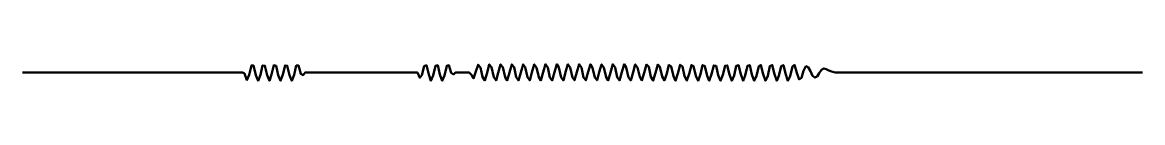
# Model space of a CAD drawing. Extents: x -47 to 452, y 172 to 669.
# Drawn here: x -47.1 to 451.9, y 312.3 to 319.7 of the extents above; entities that cross this region are included whole.
import ezdxf

# ---------------------------------------------------------------- set-up
doc = ezdxf.new("R2010")
doc.units = 0
doc.header["$MEASUREMENT"] = 0
doc.layers.add('Capa 1', color=7, linetype='Continuous', lineweight=0)

# ---------------------------------------------------------------- blocks, each defined once
blk = doc.blocks.new('Block_0')
at = {"layer": 'Capa 1', "color": 18, "lineweight": 50, "true_color": 0x000000}
blk.add_open_spline([(-47.14, 316.06), (-47.14, 316.06), (-46.14, 316.06), (-46.14, 316.06), (-46.14, 316.06), (-45.14, 316.06), (-45.14, 316.06), (-45.14, 316.06), (-44.14, 316.06), (-44.14, 316.06), (-44.14, 316.06), (-43.14, 316.06), (-43.14, 316.06), (-43.14, 316.06), (-42.14, 316.06), (-42.14, 316.06), (-42.14, 316.06), (-41.14, 316.06), (-41.14, 316.06), (-41.14, 316.06), (-40.14, 316.06), (-40.14, 316.06), (-40.14, 316.06), (-39.14, 316.06), (-39.14, 316.06), (-39.14, 316.06), (-38.14, 316.06), (-38.14, 316.06), (-38.14, 316.06), (-37.14, 316.06), (-37.14, 316.06), (-37.14, 316.06), (-36.14, 316.06), (-36.14, 316.06), (-36.14, 316.06), (-35.14, 316.06), (-35.14, 316.06), (-35.14, 316.06), (-34.14, 316.06), (-34.14, 316.06), (-34.14, 316.06), (-33.14, 316.06), (-33.14, 316.06), (-33.14, 316.06), (-32.14, 316.06), (-32.14, 316.06), (-32.14, 316.06), (-31.14, 316.06), (-31.14, 316.06), (-31.14, 316.06), (-30.14, 316.06), (-30.14, 316.06), (-30.14, 316.06), (-29.14, 316.06), (-29.14, 316.06), (-29.14, 316.06), (-28.14, 316.06), (-28.14, 316.06), (-28.14, 316.06), (-27.14, 316.06), (-27.14, 316.06), (-27.14, 316.06), (-26.14, 316.06), (-26.14, 316.06), (-26.14, 316.06), (-25.14, 316.06), (-25.14, 316.06), (-25.14, 316.06), (-24.14, 316.06), (-24.14, 316.06), (-24.14, 316.06), (-23.14, 316.06), (-23.14, 316.06), (-23.14, 316.06), (-22.14, 316.06), (-22.14, 316.06), (-22.14, 316.06), (-21.14, 316.06), (-21.14, 316.06), (-21.14, 316.06), (-20.14, 316.06), (-20.14, 316.06), (-20.14, 316.06), (-19.14, 316.06), (-19.14, 316.06), (-19.14, 316.06), (-18.14, 316.06), (-18.14, 316.06), (-18.14, 316.06), (-17.14, 316.06), (-17.14, 316.06), (-17.14, 316.06), (-16.14, 316.06), (-16.14, 316.06), (-16.14, 316.06), (-15.14, 316.06), (-15.14, 316.06), (-15.14, 316.06), (-14.14, 316.06), (-14.14, 316.06), (-14.14, 316.06), (-13.14, 316.06), (-13.14, 316.06), (-13.14, 316.06), (-12.14, 316.06), (-12.14, 316.06), (-12.14, 316.06), (-11.14, 316.06), (-11.14, 316.06), (-11.14, 316.06), (-10.14, 316.06), (-10.14, 316.06), (-10.14, 316.06), (-9.14, 316.06), (-9.14, 316.06), (-9.14, 316.06), (-8.14, 316.06), (-8.14, 316.06), (-8.14, 316.06), (-7.14, 316.06), (-7.14, 316.06), (-7.14, 316.06), (-6.14, 316.06), (-6.14, 316.06), (-6.14, 316.06), (-5.14, 316.06), (-5.14, 316.06), (-5.14, 316.06), (-4.14, 316.06), (-4.14, 316.06), (-4.14, 316.06), (-3.14, 316.06), (-3.14, 316.06), (-3.14, 316.06), (-2.14, 316.06), (-2.14, 316.06), (-2.14, 316.06), (-1.14, 316.06), (-1.14, 316.06), (-1.14, 316.06), (-0.14, 316.06), (-0.14, 316.06), (-0.14, 316.06), (0.86, 316.06), (0.86, 316.06), (0.86, 316.06), (1.86, 316.06), (1.86, 316.06), (1.86, 316.06), (2.86, 316.06), (2.86, 316.06), (2.86, 316.06), (3.86, 316.06), (3.86, 316.06), (3.86, 316.06), (4.86, 316.06), (4.86, 316.06), (4.86, 316.06), (5.86, 316.06), (5.86, 316.06), (5.86, 316.06), (6.86, 316.06), (6.86, 316.06), (6.86, 316.06), (7.86, 316.06), (7.86, 316.06), (7.86, 316.06), (8.86, 316.06), (8.86, 316.06), (8.86, 316.06), (9.86, 316.06), (9.86, 316.06), (9.86, 316.06), (10.86, 316.06), (10.86, 316.06), (10.86, 316.06), (11.86, 316.06), (11.86, 316.06), (11.86, 316.06), (12.86, 316.06), (12.86, 316.06), (12.86, 316.06), (13.86, 316.06), (13.86, 316.06), (13.86, 316.06), (14.86, 316.06), (14.86, 316.06), (14.86, 316.06), (15.86, 316.06), (15.86, 316.06), (15.86, 316.06), (16.86, 316.06), (16.86, 316.06), (16.86, 316.06), (17.86, 316.06), (17.86, 316.06), (17.86, 316.06), (18.86, 316.06), (18.86, 316.06), (18.86, 316.06), (19.86, 316.06), (19.86, 316.06), (19.86, 316.06), (20.86, 316.06), (20.86, 316.06), (20.86, 316.06), (21.86, 316.06), (21.86, 316.06), (21.86, 316.06), (22.86, 316.06), (22.86, 316.06), (22.86, 316.06), (23.86, 316.06), (23.86, 316.06), (23.86, 316.06), (24.86, 316.06), (24.86, 316.06), (24.86, 316.06), (25.86, 316.06), (25.86, 316.06), (25.86, 316.06), (26.86, 316.06), (26.86, 316.06), (26.86, 316.06), (27.86, 316.06), (27.86, 316.06), (27.86, 316.06), (28.86, 316.06), (28.86, 316.06), (28.86, 316.06), (29.86, 316.06), (29.86, 316.06), (29.86, 316.06), (30.86, 316.06), (30.86, 316.06), (30.86, 316.06), (31.86, 316.06), (31.86, 316.06), (31.86, 316.06), (32.86, 316.06), (32.86, 316.06), (32.86, 316.06), (33.86, 316.06), (33.86, 316.06), (33.86, 316.06), (34.86, 316.06), (34.86, 316.06), (34.86, 316.06), (35.86, 316.06), (35.86, 316.06), (35.86, 316.06), (36.86, 316.06), (36.86, 316.06), (36.86, 316.06), (37.86, 316.06), (37.86, 316.06), (37.86, 316.06), (38.86, 316.06), (38.86, 316.06), (38.86, 316.06), (39.86, 316.06), (39.86, 316.06), (39.86, 316.06), (40.86, 316.06), (40.86, 316.06), (40.86, 316.06), (41.86, 316.06), (41.86, 316.06), (41.86, 316.06), (42.86, 316.06), (42.86, 316.06), (42.86, 316.06), (43.86, 316.06), (43.86, 316.06), (43.86, 316.06), (44.86, 316.06), (44.86, 316.06), (44.86, 316.06), (45.86, 316.06), (45.86, 316.06), (45.86, 316.06), (46.86, 316.06), (46.86, 316.06), (46.86, 316.06), (47.86, 316.06), (47.86, 316.06), (47.86, 316.06), (48.86, 316.06), (48.86, 316.06), (48.86, 316.06), (49.86, 316.06), (49.86, 316.06), (49.86, 316.06), (50.86, 316.06), (50.86, 316.06), (50.86, 316.06), (51.86, 315.5), (51.86, 315.5), (51.86, 315.5), (52.86, 312.62), (52.86, 312.62), (52.86, 312.62), (53.86, 314.96), (53.86, 314.96), (53.86, 314.96), (54.86, 319.16), (54.86, 319.16), (54.86, 319.16), (55.86, 319.06), (55.86, 319.06), (55.86, 319.06), (56.86, 314.8), (56.86, 314.8), (56.86, 314.8), (57.86, 312.29), (57.86, 312.29), (57.86, 312.29), (58.86, 315), (58.86, 315), (58.86, 315), (59.86, 319.18), (59.86, 319.18), (59.86, 319.18), (60.86, 319.04), (60.86, 319.04), (60.86, 319.04), (61.86, 314.77), (61.86, 314.77), (61.86, 314.77), (62.86, 312.29), (62.86, 312.29), (62.86, 312.29), (63.86, 315.04), (63.86, 315.04), (63.86, 315.04), (64.86, 319.21), (64.86, 319.21), (64.86, 319.21), (65.86, 319.01), (65.86, 319.01), (65.86, 319.01), (66.86, 314.73), (66.86, 314.73), (66.86, 314.73), (67.86, 312.29), (67.86, 312.29), (67.86, 312.29), (68.86, 315.05), (68.86, 315.05), (68.86, 315.05), (69.86, 319.17), (69.86, 319.17), (69.86, 319.17), (70.86, 319.03), (70.86, 319.03), (70.86, 319.03), (71.86, 314.78), (71.86, 314.78), (71.86, 314.78), (72.86, 312.29), (72.86, 312.29), (72.86, 312.29), (73.86, 314.98), (73.86, 314.98), (73.86, 314.98), (74.86, 319.12), (74.86, 319.12), (74.86, 319.12), (75.86, 319.08), (75.86, 319.08), (75.86, 319.08), (76.86, 315.35), (76.86, 315.35), (76.86, 315.35), (77.86, 314.86), (77.86, 314.86), (77.86, 314.86), (78.86, 316.06), (78.86, 316.06), (78.86, 316.06), (79.86, 316.06), (79.86, 316.06), (79.86, 316.06), (80.86, 316.06), (80.86, 316.06), (80.86, 316.06), (81.86, 316.06), (81.86, 316.06), (81.86, 316.06), (82.86, 316.06), (82.86, 316.06), (82.86, 316.06), (83.86, 316.06), (83.86, 316.06), (83.86, 316.06), (84.86, 316.06), (84.86, 316.06), (84.86, 316.06), (85.86, 316.06), (85.86, 316.06), (85.86, 316.06), (86.86, 316.06), (86.86, 316.06), (86.86, 316.06), (87.86, 316.06), (87.86, 316.06), (87.86, 316.06), (88.86, 316.06), (88.86, 316.06), (88.86, 316.06), (89.86, 316.06), (89.86, 316.06), (89.86, 316.06), (90.86, 316.06), (90.86, 316.06), (90.86, 316.06), (91.86, 316.06), (91.86, 316.06), (91.86, 316.06), (92.86, 316.06), (92.86, 316.06), (92.86, 316.06), (93.86, 316.06), (93.86, 316.06), (93.86, 316.06), (94.86, 316.06), (94.86, 316.06), (94.86, 316.06), (95.86, 316.06), (95.86, 316.06), (95.86, 316.06), (96.86, 316.06), (96.86, 316.06), (96.86, 316.06), (97.86, 316.06), (97.86, 316.06), (97.86, 316.06), (98.86, 316.06), (98.86, 316.06), (98.86, 316.06), (99.86, 316.06), (99.86, 316.06), (99.86, 316.06), (100.86, 316.06), (100.86, 316.06), (100.86, 316.06), (101.86, 316.06), (101.86, 316.06), (101.86, 316.06), (102.86, 316.06), (102.86, 316.06), (102.86, 316.06), (103.86, 316.06), (103.86, 316.06), (103.86, 316.06), (104.86, 316.06), (104.86, 316.06), (104.86, 316.06), (105.86, 316.06), (105.86, 316.06), (105.86, 316.06), (106.86, 316.06), (106.86, 316.06), (106.86, 316.06), (107.86, 316.06), (107.86, 316.06), (107.86, 316.06), (108.86, 316.06), (108.86, 316.06), (108.86, 316.06), (109.86, 316.06), (109.86, 316.06), (109.86, 316.06), (110.86, 316.06), (110.86, 316.06), (110.86, 316.06), (111.86, 316.06), (111.86, 316.06), (111.86, 316.06), (112.86, 316.06), (112.86, 316.06), (112.86, 316.06), (113.86, 316.06), (113.86, 316.06), (113.86, 316.06), (114.86, 316.06), (114.86, 316.06), (114.86, 316.06), (115.86, 316.06), (115.86, 316.06), (115.86, 316.06), (116.86, 316.06), (116.86, 316.06), (116.86, 316.06), (117.86, 316.06), (117.86, 316.06), (117.86, 316.06), (118.86, 316.06), (118.86, 316.06), (118.86, 316.06), (119.86, 316.06), (119.86, 316.06), (119.86, 316.06), (120.86, 316.06), (120.86, 316.06), (120.86, 316.06), (121.86, 316.06), (121.86, 316.06), (121.86, 316.06), (122.86, 316.06), (122.86, 316.06), (122.86, 316.06), (123.86, 316.06), (123.86, 316.06), (123.86, 316.06), (124.86, 316.06), (124.86, 316.06), (124.86, 316.06), (125.86, 316.06), (125.86, 316.06), (125.86, 316.06), (126.86, 316.06), (126.86, 316.06), (126.86, 316.06), (127.86, 316.06), (127.86, 316.06), (127.86, 316.06), (128.86, 316.06), (128.86, 316.06), (128.86, 316.06), (129.86, 313.62), (129.86, 313.62), (129.86, 313.62), (130.86, 314.84), (130.86, 314.84), (130.86, 314.84), (131.86, 318.9), (131.86, 318.9), (131.86, 318.9), (132.86, 319.23), (132.86, 319.23), (132.86, 319.23), (133.86, 315.16), (133.86, 315.16), (133.86, 315.16), (134.86, 312.29), (134.86, 312.29), (134.86, 312.29), (135.86, 314.64), (135.86, 314.64), (135.86, 314.64), (136.86, 318.96), (136.86, 318.96), (136.86, 318.96), (137.86, 319.26), (137.86, 319.26), (137.86, 319.26), (138.86, 315.13), (138.86, 315.13), (138.86, 315.13), (139.86, 312.29), (139.86, 312.29), (139.86, 312.29), (140.86, 314.68), (140.86, 314.68), (140.86, 314.68), (141.86, 318.98), (141.86, 318.98), (141.86, 318.98), (142.86, 319.23), (142.86, 319.23), (142.86, 319.23), (143.86, 315.79), (143.86, 315.79), (143.86, 315.79), (144.86, 315.17), (144.86, 315.17), (144.86, 315.17), (145.86, 316.06), (145.86, 316.06), (145.86, 316.06), (146.86, 316.06), (146.86, 316.06), (146.86, 316.06), (147.86, 316.06), (147.86, 316.06), (147.86, 316.06), (148.86, 316.06), (148.86, 316.06), (148.86, 316.06), (149.86, 316.06), (149.86, 316.06), (149.86, 316.06), (150.86, 316.06), (150.86, 316.06), (150.86, 316.06), (151.86, 316.06), (151.86, 316.06), (151.86, 316.06), (152.86, 314.98), (152.86, 314.98), (152.86, 314.98), (153.86, 313.33), (153.86, 313.33), (153.86, 313.33), (154.86, 316.51), (154.86, 316.51), (154.86, 316.51), (155.86, 319.47), (155.86, 319.47), (155.86, 319.47), (156.86, 318.22), (156.86, 318.22), (156.86, 318.22), (157.86, 314.01), (157.86, 314.01), (157.86, 314.01), (158.86, 312.44), (158.86, 312.44), (158.86, 312.44), (159.86, 315.88), (159.86, 315.88), (159.86, 315.88), (160.86, 319.59), (160.86, 319.59), (160.86, 319.59), (161.86, 318.41), (161.86, 318.41), (161.86, 318.41), (162.86, 313.97), (162.86, 313.97), (162.86, 313.97), (163.86, 312.42), (163.86, 312.42), (163.86, 312.42), (164.86, 315.91), (164.86, 315.91), (164.86, 315.91), (165.86, 319.61), (165.86, 319.61), (165.86, 319.61), (166.86, 318.38), (166.86, 318.38), (166.86, 318.38), (167.86, 313.94), (167.86, 313.94), (167.86, 313.94), (168.86, 312.43), (168.86, 312.43), (168.86, 312.43), (169.86, 315.95), (169.86, 315.95), (169.86, 315.95), (170.86, 319.62), (170.86, 319.62), (170.86, 319.62), (171.86, 318.35), (171.86, 318.35), (171.86, 318.35), (172.86, 313.91), (172.86, 313.91), (172.86, 313.91), (173.86, 312.45), (173.86, 312.45), (173.86, 312.45), (174.86, 315.99), (174.86, 315.99), (174.86, 315.99), (175.86, 319.63), (175.86, 319.63), (175.86, 319.63), (176.86, 318.32), (176.86, 318.32), (176.86, 318.32), (177.86, 313.88), (177.86, 313.88), (177.86, 313.88), (178.86, 312.46), (178.86, 312.46), (178.86, 312.46), (179.86, 316.03), (179.86, 316.03), (179.86, 316.03), (180.86, 319.64), (180.86, 319.64), (180.86, 319.64), (181.86, 318.29), (181.86, 318.29), (181.86, 318.29), (182.86, 313.85), (182.86, 313.85), (182.86, 313.85), (183.86, 312.47), (183.86, 312.47), (183.86, 312.47), (184.86, 316.07), (184.86, 316.07), (184.86, 316.07), (185.86, 319.66), (185.86, 319.66), (185.86, 319.66), (186.86, 318.26), (186.86, 318.26), (186.86, 318.26), (187.86, 313.82), (187.86, 313.82), (187.86, 313.82), (188.86, 312.48), (188.86, 312.48), (188.86, 312.48), (189.86, 316.11), (189.86, 316.11), (189.86, 316.11), (190.86, 319.67), (190.86, 319.67), (190.86, 319.67), (191.86, 318.23), (191.86, 318.23), (191.86, 318.23), (192.86, 313.79), (192.86, 313.79), (192.86, 313.79), (193.86, 312.49), (193.86, 312.49), (193.86, 312.49), (194.86, 316.14), (194.86, 316.14), (194.86, 316.14), (195.86, 319.68), (195.86, 319.68), (195.86, 319.68), (196.86, 318.2), (196.86, 318.2), (196.86, 318.2), (197.86, 313.75), (197.86, 313.75), (197.86, 313.75), (198.86, 312.51), (198.86, 312.51), (198.86, 312.51), (199.86, 316.18), (199.86, 316.18), (199.86, 316.18), (200.86, 319.69), (200.86, 319.69), (200.86, 319.69), (201.86, 318.17), (201.86, 318.17), (201.86, 318.17), (202.86, 313.72), (202.86, 313.72), (202.86, 313.72), (203.86, 312.52), (203.86, 312.52), (203.86, 312.52), (204.86, 316.22), (204.86, 316.22), (204.86, 316.22), (205.86, 319.7), (205.86, 319.7), (205.86, 319.7), (206.86, 318.15), (206.86, 318.15), (206.86, 318.15), (207.86, 313.76), (207.86, 313.76), (207.86, 313.76), (208.86, 312.52), (208.86, 312.52), (208.86, 312.52), (209.86, 316.13), (209.86, 316.13), (209.86, 316.13), (210.86, 319.62), (210.86, 319.62), (210.86, 319.62), (211.86, 318.26), (211.86, 318.26), (211.86, 318.26), (212.86, 313.88), (212.86, 313.88), (212.86, 313.88), (213.86, 312.47), (213.86, 312.47), (213.86, 312.47), (214.86, 316.04), (214.86, 316.04), (214.86, 316.04), (215.86, 319.65), (215.86, 319.65), (215.86, 319.65), (216.86, 318.28), (216.86, 318.28), (216.86, 318.28), (217.86, 313.84), (217.86, 313.84), (217.86, 313.84), (218.86, 312.47), (218.86, 312.47), (218.86, 312.47), (219.86, 316.08), (219.86, 316.08), (219.86, 316.08), (220.86, 319.66), (220.86, 319.66), (220.86, 319.66), (221.86, 318.25), (221.86, 318.25), (221.86, 318.25), (222.86, 313.81), (222.86, 313.81), (222.86, 313.81), (223.86, 312.49), (223.86, 312.49), (223.86, 312.49), (224.86, 316.11), (224.86, 316.11), (224.86, 316.11), (225.86, 319.61), (225.86, 319.61), (225.86, 319.61), (226.86, 318.3), (226.86, 318.3), (226.86, 318.3), (227.86, 314.04), (227.86, 314.04), (227.86, 314.04), (228.86, 312.44), (228.86, 312.44), (228.86, 312.44), (229.86, 315.81), (229.86, 315.81), (229.86, 315.81), (230.86, 319.53), (230.86, 319.53), (230.86, 319.53), (231.86, 318.5), (231.86, 318.5), (231.86, 318.5), (232.86, 314.09), (232.86, 314.09), (232.86, 314.09), (233.86, 312.39), (233.86, 312.39), (233.86, 312.39), (234.86, 315.78), (234.86, 315.78), (234.86, 315.78), (235.86, 319.56), (235.86, 319.56), (235.86, 319.56), (236.86, 318.5), (236.86, 318.5), (236.86, 318.5), (237.86, 314.18), (237.86, 314.18), (237.86, 314.18), (238.86, 312.44), (238.86, 312.44), (238.86, 312.44), (239.86, 315.5), (239.86, 315.5), (239.86, 315.5), (240.86, 319.39), (240.86, 319.39), (240.86, 319.39), (241.86, 318.74), (241.86, 318.74), (241.86, 318.74), (242.86, 314.35), (242.86, 314.35), (242.86, 314.35), (243.86, 312.33), (243.86, 312.33), (243.86, 312.33), (244.86, 315.48), (244.86, 315.48), (244.86, 315.48), (245.86, 319.43), (245.86, 319.43), (245.86, 319.43), (246.86, 318.72), (246.86, 318.72), (246.86, 318.72), (247.86, 314.38), (247.86, 314.38), (247.86, 314.38), (248.86, 312.35), (248.86, 312.35), (248.86, 312.35), (249.86, 315.4), (249.86, 315.4), (249.86, 315.4), (250.86, 319.33), (250.86, 319.33), (250.86, 319.33), (251.86, 318.81), (251.86, 318.81), (251.86, 318.81), (252.86, 314.52), (252.86, 314.52), (252.86, 314.52), (253.86, 312.33), (253.86, 312.33), (253.86, 312.33), (254.86, 315.27), (254.86, 315.27), (254.86, 315.27), (255.86, 319.33), (255.86, 319.33), (255.86, 319.33), (256.86, 318.86), (256.86, 318.86), (256.86, 318.86), (257.86, 314.51), (257.86, 314.51), (257.86, 314.51), (258.86, 312.33), (258.86, 312.33), (258.86, 312.33), (259.86, 315.23), (259.86, 315.23), (259.86, 315.23), (260.86, 319.2), (260.86, 319.2), (260.86, 319.2), (261.86, 318.95), (261.86, 318.95), (261.86, 318.95), (262.86, 314.84), (262.86, 314.84), (262.86, 314.84), (263.86, 312.33), (263.86, 312.33), (263.86, 312.33), (264.86, 314.88), (264.86, 314.88), (264.86, 314.88), (265.86, 319.02), (265.86, 319.02), (265.86, 319.02), (266.86, 319.15), (266.86, 319.15), (266.86, 319.15), (267.86, 315.06), (267.86, 315.06), (267.86, 315.06), (268.86, 312.3), (268.86, 312.3), (268.86, 312.3), (269.86, 314.71), (269.86, 314.71), (269.86, 314.71), (270.86, 318.97), (270.86, 318.97), (270.86, 318.97), (271.86, 319.23), (271.86, 319.23), (271.86, 319.23), (272.86, 315.18), (272.86, 315.18), (272.86, 315.18), (273.86, 312.33), (273.86, 312.33), (273.86, 312.33), (274.86, 314.6), (274.86, 314.6), (274.86, 314.6), (275.86, 318.93), (275.86, 318.93), (275.86, 318.93), (276.86, 319.28), (276.86, 319.28), (276.86, 319.28), (277.86, 315.17), (277.86, 315.17), (277.86, 315.17), (278.86, 312.32), (278.86, 312.32), (278.86, 312.32), (279.86, 314.57), (279.86, 314.57), (279.86, 314.57), (280.86, 318.82), (280.86, 318.82), (280.86, 318.82), (281.86, 319.33), (281.86, 319.33), (281.86, 319.33), (282.86, 315.32), (282.86, 315.32), (282.86, 315.32), (283.86, 312.31), (283.86, 312.31), (283.86, 312.31), (284.86, 314.5), (284.86, 314.5), (284.86, 314.5), (285.86, 318.85), (285.86, 318.85), (285.86, 318.85), (286.86, 319.34), (286.86, 319.34), (286.86, 319.34), (287.86, 315.31), (287.86, 315.31), (287.86, 315.31), (288.86, 312.31), (288.86, 312.31), (288.86, 312.31), (289.86, 314.5), (289.86, 314.5), (289.86, 314.5), (290.86, 318.76), (290.86, 318.76), (290.86, 318.76), (291.86, 319.35), (291.86, 319.35), (291.86, 319.35), (292.86, 315.49), (292.86, 315.49), (292.86, 315.49), (293.86, 312.34), (293.86, 312.34), (293.86, 312.34), (294.86, 314.33), (294.86, 314.33), (294.86, 314.33), (295.86, 318.69), (295.86, 318.69), (295.86, 318.69), (296.86, 319.4), (296.86, 319.4), (296.86, 319.4), (297.86, 315.86), (297.86, 315.86), (297.86, 315.86), (298.86, 312.87), (298.86, 312.87), (298.86, 312.87), (299.86, 313.59), (299.86, 313.59), (299.86, 313.59), (300.86, 316.67), (300.86, 316.67), (300.86, 316.67), (301.86, 318.81), (301.86, 318.81), (301.86, 318.81), (302.86, 318.42), (302.86, 318.42), (302.86, 318.42), (303.86, 316.55), (303.86, 316.55), (303.86, 316.55), (304.86, 314.55), (304.86, 314.55), (304.86, 314.55), (305.86, 313.69), (305.86, 313.69), (305.86, 313.69), (306.86, 314.2), (306.86, 314.2), (306.86, 314.2), (307.86, 315.68), (307.86, 315.68), (307.86, 315.68), (308.86, 317.2), (308.86, 317.2), (308.86, 317.2), (309.86, 317.81), (309.86, 317.81), (309.86, 317.81), (310.86, 317.56), (310.86, 317.56), (310.86, 317.56), (311.86, 317.02), (311.86, 317.02), (311.86, 317.02), (312.86, 316.55), (312.86, 316.55), (312.86, 316.55), (313.86, 316.24), (313.86, 316.24), (313.86, 316.24), (314.86, 316.06), (314.86, 316.06), (314.86, 316.06), (315.86, 316.06), (315.86, 316.06), (315.86, 316.06), (316.86, 316.06), (316.86, 316.06), (316.86, 316.06), (317.86, 316.06), (317.86, 316.06), (317.86, 316.06), (318.86, 316.06), (318.86, 316.06), (318.86, 316.06), (319.86, 316.06), (319.86, 316.06), (319.86, 316.06), (320.86, 316.06), (320.86, 316.06), (320.86, 316.06), (321.86, 316.06), (321.86, 316.06), (321.86, 316.06), (322.86, 316.06), (322.86, 316.06), (322.86, 316.06), (323.86, 316.06), (323.86, 316.06), (323.86, 316.06), (324.86, 316.06), (324.86, 316.06), (324.86, 316.06), (325.86, 316.06), (325.86, 316.06), (325.86, 316.06), (326.86, 316.06), (326.86, 316.06), (326.86, 316.06), (327.86, 316.06), (327.86, 316.06), (327.86, 316.06), (328.86, 316.06), (328.86, 316.06), (328.86, 316.06), (329.86, 316.06), (329.86, 316.06), (329.86, 316.06), (330.86, 316.06), (330.86, 316.06), (330.86, 316.06), (331.86, 316.06), (331.86, 316.06), (331.86, 316.06), (332.86, 316.06), (332.86, 316.06), (332.86, 316.06), (333.86, 316.06), (333.86, 316.06), (333.86, 316.06), (334.86, 316.06), (334.86, 316.06), (334.86, 316.06), (335.86, 316.06), (335.86, 316.06), (335.86, 316.06), (336.86, 316.06), (336.86, 316.06), (336.86, 316.06), (337.86, 316.06), (337.86, 316.06), (337.86, 316.06), (338.86, 316.06), (338.86, 316.06), (338.86, 316.06), (339.86, 316.06), (339.86, 316.06), (339.86, 316.06), (340.86, 316.06), (340.86, 316.06), (340.86, 316.06), (341.86, 316.06), (341.86, 316.06), (341.86, 316.06), (342.86, 316.06), (342.86, 316.06), (342.86, 316.06), (343.86, 316.06), (343.86, 316.06), (343.86, 316.06), (344.86, 316.06), (344.86, 316.06), (344.86, 316.06), (345.86, 316.06), (345.86, 316.06), (345.86, 316.06), (346.86, 316.06), (346.86, 316.06), (346.86, 316.06), (347.86, 316.06), (347.86, 316.06), (347.86, 316.06), (348.86, 316.06), (348.86, 316.06), (348.86, 316.06), (349.86, 316.06), (349.86, 316.06), (349.86, 316.06), (350.86, 316.06), (350.86, 316.06), (350.86, 316.06), (351.86, 316.06), (351.86, 316.06), (351.86, 316.06), (352.86, 316.06), (352.86, 316.06), (352.86, 316.06), (353.86, 316.06), (353.86, 316.06), (353.86, 316.06), (354.86, 316.06), (354.86, 316.06), (354.86, 316.06), (355.86, 316.06), (355.86, 316.06), (355.86, 316.06), (356.86, 316.06), (356.86, 316.06), (356.86, 316.06), (357.86, 316.06), (357.86, 316.06), (357.86, 316.06), (358.86, 316.06), (358.86, 316.06), (358.86, 316.06), (359.86, 316.06), (359.86, 316.06), (359.86, 316.06), (360.86, 316.06), (360.86, 316.06), (360.86, 316.06), (361.86, 316.06), (361.86, 316.06), (361.86, 316.06), (362.86, 316.06), (362.86, 316.06), (362.86, 316.06), (363.86, 316.06), (363.86, 316.06), (363.86, 316.06), (364.86, 316.06), (364.86, 316.06), (364.86, 316.06), (365.86, 316.06), (365.86, 316.06), (365.86, 316.06), (366.86, 316.06), (366.86, 316.06), (366.86, 316.06), (367.86, 316.06), (367.86, 316.06), (367.86, 316.06), (368.86, 316.06), (368.86, 316.06), (368.86, 316.06), (369.86, 316.06), (369.86, 316.06), (369.86, 316.06), (370.86, 316.06), (370.86, 316.06), (370.86, 316.06), (371.86, 316.06), (371.86, 316.06), (371.86, 316.06), (372.86, 316.06), (372.86, 316.06), (372.86, 316.06), (373.86, 316.06), (373.86, 316.06), (373.86, 316.06), (374.86, 316.06), (374.86, 316.06), (374.86, 316.06), (375.86, 316.06), (375.86, 316.06), (375.86, 316.06), (376.86, 316.06), (376.86, 316.06), (376.86, 316.06), (377.86, 316.06), (377.86, 316.06), (377.86, 316.06), (378.86, 316.06), (378.86, 316.06), (378.86, 316.06), (379.86, 316.06), (379.86, 316.06), (379.86, 316.06), (380.86, 316.06), (380.86, 316.06), (380.86, 316.06), (381.86, 316.06), (381.86, 316.06), (381.86, 316.06), (382.86, 316.06), (382.86, 316.06), (382.86, 316.06), (383.86, 316.06), (383.86, 316.06), (383.86, 316.06), (384.86, 316.06), (384.86, 316.06), (384.86, 316.06), (385.86, 316.06), (385.86, 316.06), (385.86, 316.06), (386.86, 316.06), (386.86, 316.06), (386.86, 316.06), (387.86, 316.06), (387.86, 316.06), (387.86, 316.06), (388.86, 316.06), (388.86, 316.06), (388.86, 316.06), (389.86, 316.06), (389.86, 316.06), (389.86, 316.06), (390.86, 316.06), (390.86, 316.06), (390.86, 316.06), (391.86, 316.06), (391.86, 316.06), (391.86, 316.06), (392.86, 316.06), (392.86, 316.06), (392.86, 316.06), (393.86, 316.06), (393.86, 316.06), (393.86, 316.06), (394.86, 316.06), (394.86, 316.06), (394.86, 316.06), (395.86, 316.06), (395.86, 316.06), (395.86, 316.06), (396.86, 316.06), (396.86, 316.06), (396.86, 316.06), (397.86, 316.06), (397.86, 316.06), (397.86, 316.06), (398.86, 316.06), (398.86, 316.06), (398.86, 316.06), (399.86, 316.06), (399.86, 316.06), (399.86, 316.06), (400.86, 316.06), (400.86, 316.06), (400.86, 316.06), (401.86, 316.06), (401.86, 316.06), (401.86, 316.06), (402.86, 316.06), (402.86, 316.06), (402.86, 316.06), (403.86, 316.06), (403.86, 316.06), (403.86, 316.06), (404.86, 316.06), (404.86, 316.06), (404.86, 316.06), (405.86, 316.06), (405.86, 316.06), (405.86, 316.06), (406.86, 316.06), (406.86, 316.06), (406.86, 316.06), (407.86, 316.06), (407.86, 316.06), (407.86, 316.06), (408.86, 316.06), (408.86, 316.06), (408.86, 316.06), (409.86, 316.06), (409.86, 316.06), (409.86, 316.06), (410.86, 316.06), (410.86, 316.06), (410.86, 316.06), (411.86, 316.06), (411.86, 316.06), (411.86, 316.06), (412.86, 316.06), (412.86, 316.06), (412.86, 316.06), (413.86, 316.06), (413.86, 316.06), (413.86, 316.06), (414.86, 316.06), (414.86, 316.06), (414.86, 316.06), (415.86, 316.06), (415.86, 316.06), (415.86, 316.06), (416.86, 316.06), (416.86, 316.06), (416.86, 316.06), (417.86, 316.06), (417.86, 316.06), (417.86, 316.06), (418.86, 316.06), (418.86, 316.06), (418.86, 316.06), (419.86, 316.06), (419.86, 316.06), (419.86, 316.06), (420.86, 316.06), (420.86, 316.06), (420.86, 316.06), (421.86, 316.06), (421.86, 316.06), (421.86, 316.06), (422.86, 316.06), (422.86, 316.06), (422.86, 316.06), (423.86, 316.06), (423.86, 316.06), (423.86, 316.06), (424.86, 316.06), (424.86, 316.06), (424.86, 316.06), (425.86, 316.06), (425.86, 316.06), (425.86, 316.06), (426.86, 316.06), (426.86, 316.06), (426.86, 316.06), (427.86, 316.06), (427.86, 316.06), (427.86, 316.06), (428.86, 316.06), (428.86, 316.06), (428.86, 316.06), (429.86, 316.06), (429.86, 316.06), (429.86, 316.06), (430.86, 316.06), (430.86, 316.06), (430.86, 316.06), (431.86, 316.06), (431.86, 316.06), (431.86, 316.06), (432.86, 316.06), (432.86, 316.06), (432.86, 316.06), (433.86, 316.06), (433.86, 316.06), (433.86, 316.06), (434.86, 316.06), (434.86, 316.06), (434.86, 316.06), (435.86, 316.06), (435.86, 316.06), (435.86, 316.06), (436.86, 316.06), (436.86, 316.06), (436.86, 316.06), (437.86, 316.06), (437.86, 316.06), (437.86, 316.06), (438.86, 316.06), (438.86, 316.06), (438.86, 316.06), (439.86, 316.06), (439.86, 316.06), (439.86, 316.06), (440.86, 316.06), (440.86, 316.06), (440.86, 316.06), (441.86, 316.06), (441.86, 316.06), (441.86, 316.06), (442.86, 316.06), (442.86, 316.06), (442.86, 316.06), (443.86, 316.06), (443.86, 316.06), (443.86, 316.06), (444.86, 316.06), (444.86, 316.06), (444.86, 316.06), (445.86, 316.06), (445.86, 316.06), (445.86, 316.06), (446.86, 316.06), (446.86, 316.06), (446.86, 316.06), (447.86, 316.06), (447.86, 316.06), (447.86, 316.06), (448.86, 316.06), (448.86, 316.06), (448.86, 316.06), (449.86, 316.06), (449.86, 316.06), (449.86, 316.06), (450.86, 316.06), (450.86, 316.06), (450.86, 316.06), (451.86, 316.06), (451.86, 316.06)], degree=3, knots=[0, 0, 0, 0, 1, 1, 1, 2, 2, 2, 3, 3, 3, 4, 4, 4, 5, 5, 5, 6, 6, 6, 7, 7, 7, 8, 8, 8, 9, 9, 9, 10, 10, 10, 11, 11, 11, 12, 12, 12, 13, 13, 13, 14, 14, 14, 15, 15, 15, 16, 16, 16, 17, 17, 17, 18, 18, 18, 19, 19, 19, 20, 20, 20, 21, 21, 21, 22, 22, 22, 23, 23, 23, 24, 24, 24, 25, 25, 25, 26, 26, 26, 27, 27, 27, 28, 28, 28, 29, 29, 29, 30, 30, 30, 31, 31, 31, 32, 32, 32, 33, 33, 33, 34, 34, 34, 35, 35, 35, 36, 36, 36, 37, 37, 37, 38, 38, 38, 39, 39, 39, 40, 40, 40, 41, 41, 41, 42, 42, 42, 43, 43, 43, 44, 44, 44, 45, 45, 45, 46, 46, 46, 47, 47, 47, 48, 48, 48, 49, 49, 49, 50, 50, 50, 51, 51, 51, 52, 52, 52, 53, 53, 53, 54, 54, 54, 55, 55, 55, 56, 56, 56, 57, 57, 57, 58, 58, 58, 59, 59, 59, 60, 60, 60, 61, 61, 61, 62, 62, 62, 63, 63, 63, 64, 64, 64, 65, 65, 65, 66, 66, 66, 67, 67, 67, 68, 68, 68, 69, 69, 69, 70, 70, 70, 71, 71, 71, 72, 72, 72, 73, 73, 73, 74, 74, 74, 75, 75, 75, 76, 76, 76, 77, 77, 77, 78, 78, 78, 79, 79, 79, 80, 80, 80, 81, 81, 81, 82, 82, 82, 83, 83, 83, 84, 84, 84, 85, 85, 85, 86, 86, 86, 87, 87, 87, 88, 88, 88, 89, 89, 89, 90, 90, 90, 91, 91, 91, 92, 92, 92, 93, 93, 93, 94, 94, 94, 95, 95, 95, 96, 96, 96, 97, 97, 97, 98, 98, 98, 99, 99, 99, 100, 100, 100, 101, 101, 101, 102, 102, 102, 103, 103, 103, 104, 104, 104, 105, 105, 105, 106, 106, 106, 107, 107, 107, 108, 108, 108, 109, 109, 109, 110, 110, 110, 111, 111, 111, 112, 112, 112, 113, 113, 113, 114, 114, 114, 115, 115, 115, 116, 116, 116, 117, 117, 117, 118, 118, 118, 119, 119, 119, 120, 120, 120, 121, 121, 121, 122, 122, 122, 123, 123, 123, 124, 124, 124, 125, 125, 125, 126, 126, 126, 127, 127, 127, 128, 128, 128, 129, 129, 129, 130, 130, 130, 131, 131, 131, 132, 132, 132, 133, 133, 133, 134, 134, 134, 135, 135, 135, 136, 136, 136, 137, 137, 137, 138, 138, 138, 139, 139, 139, 140, 140, 140, 141, 141, 141, 142, 142, 142, 143, 143, 143, 144, 144, 144, 145, 145, 145, 146, 146, 146, 147, 147, 147, 148, 148, 148, 149, 149, 149, 150, 150, 150, 151, 151, 151, 152, 152, 152, 153, 153, 153, 154, 154, 154, 155, 155, 155, 156, 156, 156, 157, 157, 157, 158, 158, 158, 159, 159, 159, 160, 160, 160, 161, 161, 161, 162, 162, 162, 163, 163, 163, 164, 164, 164, 165, 165, 165, 166, 166, 166, 167, 167, 167, 168, 168, 168, 169, 169, 169, 170, 170, 170, 171, 171, 171, 172, 172, 172, 173, 173, 173, 174, 174, 174, 175, 175, 175, 176, 176, 176, 177, 177, 177, 178, 178, 178, 179, 179, 179, 180, 180, 180, 181, 181, 181, 182, 182, 182, 183, 183, 183, 184, 184, 184, 185, 185, 185, 186, 186, 186, 187, 187, 187, 188, 188, 188, 189, 189, 189, 190, 190, 190, 191, 191, 191, 192, 192, 192, 193, 193, 193, 194, 194, 194, 195, 195, 195, 196, 196, 196, 197, 197, 197, 198, 198, 198, 199, 199, 199, 200, 200, 200, 201, 201, 201, 202, 202, 202, 203, 203, 203, 204, 204, 204, 205, 205, 205, 206, 206, 206, 207, 207, 207, 208, 208, 208, 209, 209, 209, 210, 210, 210, 211, 211, 211, 212, 212, 212, 213, 213, 213, 214, 214, 214, 215, 215, 215, 216, 216, 216, 217, 217, 217, 218, 218, 218, 219, 219, 219, 220, 220, 220, 221, 221, 221, 222, 222, 222, 223, 223, 223, 224, 224, 224, 225, 225, 225, 226, 226, 226, 227, 227, 227, 228, 228, 228, 229, 229, 229, 230, 230, 230, 231, 231, 231, 232, 232, 232, 233, 233, 233, 234, 234, 234, 235, 235, 235, 236, 236, 236, 237, 237, 237, 238, 238, 238, 239, 239, 239, 240, 240, 240, 241, 241, 241, 242, 242, 242, 243, 243, 243, 244, 244, 244, 245, 245, 245, 246, 246, 246, 247, 247, 247, 248, 248, 248, 249, 249, 249, 250, 250, 250, 251, 251, 251, 252, 252, 252, 253, 253, 253, 254, 254, 254, 255, 255, 255, 256, 256, 256, 257, 257, 257, 258, 258, 258, 259, 259, 259, 260, 260, 260, 261, 261, 261, 262, 262, 262, 263, 263, 263, 264, 264, 264, 265, 265, 265, 266, 266, 266, 267, 267, 267, 268, 268, 268, 269, 269, 269, 270, 270, 270, 271, 271, 271, 272, 272, 272, 273, 273, 273, 274, 274, 274, 275, 275, 275, 276, 276, 276, 277, 277, 277, 278, 278, 278, 279, 279, 279, 280, 280, 280, 281, 281, 281, 282, 282, 282, 283, 283, 283, 284, 284, 284, 285, 285, 285, 286, 286, 286, 287, 287, 287, 288, 288, 288, 289, 289, 289, 290, 290, 290, 291, 291, 291, 292, 292, 292, 293, 293, 293, 294, 294, 294, 295, 295, 295, 296, 296, 296, 297, 297, 297, 298, 298, 298, 299, 299, 299, 300, 300, 300, 301, 301, 301, 302, 302, 302, 303, 303, 303, 304, 304, 304, 305, 305, 305, 306, 306, 306, 307, 307, 307, 308, 308, 308, 309, 309, 309, 310, 310, 310, 311, 311, 311, 312, 312, 312, 313, 313, 313, 314, 314, 314, 315, 315, 315, 316, 316, 316, 317, 317, 317, 318, 318, 318, 319, 319, 319, 320, 320, 320, 321, 321, 321, 322, 322, 322, 323, 323, 323, 324, 324, 324, 325, 325, 325, 326, 326, 326, 327, 327, 327, 328, 328, 328, 329, 329, 329, 330, 330, 330, 331, 331, 331, 332, 332, 332, 333, 333, 333, 334, 334, 334, 335, 335, 335, 336, 336, 336, 337, 337, 337, 338, 338, 338, 339, 339, 339, 340, 340, 340, 341, 341, 341, 342, 342, 342, 343, 343, 343, 344, 344, 344, 345, 345, 345, 346, 346, 346, 347, 347, 347, 348, 348, 348, 349, 349, 349, 350, 350, 350, 351, 351, 351, 352, 352, 352, 353, 353, 353, 354, 354, 354, 355, 355, 355, 356, 356, 356, 357, 357, 357, 358, 358, 358, 359, 359, 359, 360, 360, 360, 361, 361, 361, 362, 362, 362, 363, 363, 363, 364, 364, 364, 365, 365, 365, 366, 366, 366, 367, 367, 367, 368, 368, 368, 369, 369, 369, 370, 370, 370, 371, 371, 371, 372, 372, 372, 373, 373, 373, 374, 374, 374, 375, 375, 375, 376, 376, 376, 377, 377, 377, 378, 378, 378, 379, 379, 379, 380, 380, 380, 381, 381, 381, 382, 382, 382, 383, 383, 383, 384, 384, 384, 385, 385, 385, 386, 386, 386, 387, 387, 387, 388, 388, 388, 389, 389, 389, 390, 390, 390, 391, 391, 391, 392, 392, 392, 393, 393, 393, 394, 394, 394, 395, 395, 395, 396, 396, 396, 397, 397, 397, 398, 398, 398, 399, 399, 399, 400, 400, 400, 401, 401, 401, 402, 402, 402, 403, 403, 403, 404, 404, 404, 405, 405, 405, 406, 406, 406, 407, 407, 407, 408, 408, 408, 409, 409, 409, 410, 410, 410, 411, 411, 411, 412, 412, 412, 413, 413, 413, 414, 414, 414, 415, 415, 415, 416, 416, 416, 417, 417, 417, 418, 418, 418, 419, 419, 419, 420, 420, 420, 421, 421, 421, 422, 422, 422, 423, 423, 423, 424, 424, 424, 425, 425, 425, 426, 426, 426, 427, 427, 427, 428, 428, 428, 429, 429, 429, 430, 430, 430, 431, 431, 431, 432, 432, 432, 433, 433, 433, 434, 434, 434, 435, 435, 435, 436, 436, 436, 437, 437, 437, 438, 438, 438, 439, 439, 439, 440, 440, 440, 441, 441, 441, 442, 442, 442, 443, 443, 443, 444, 444, 444, 445, 445, 445, 446, 446, 446, 447, 447, 447, 448, 448, 448, 449, 449, 449, 450, 450, 450, 451, 451, 451, 452, 452, 452, 453, 453, 453, 454, 454, 454, 455, 455, 455, 456, 456, 456, 457, 457, 457, 458, 458, 458, 459, 459, 459, 460, 460, 460, 461, 461, 461, 462, 462, 462, 463, 463, 463, 464, 464, 464, 465, 465, 465, 466, 466, 466, 467, 467, 467, 468, 468, 468, 469, 469, 469, 470, 470, 470, 471, 471, 471, 472, 472, 472, 473, 473, 473, 474, 474, 474, 475, 475, 475, 476, 476, 476, 477, 477, 477, 478, 478, 478, 479, 479, 479, 480, 480, 480, 481, 481, 481, 482, 482, 482, 483, 483, 483, 484, 484, 484, 485, 485, 485, 486, 486, 486, 487, 487, 487, 488, 488, 488, 489, 489, 489, 490, 490, 490, 491, 491, 491, 492, 492, 492, 493, 493, 493, 494, 494, 494, 495, 495, 495, 496, 496, 496, 497, 497, 497, 498, 498, 498, 499, 499, 499, 499], dxfattribs=at)

msp = doc.modelspace()

# ---------------------------------------------------------------- block references
at = {"layer": 'Capa 1'}
msp.add_blockref('Block_0', (0, 0), dxfattribs=at)

doc.saveas('drawing.dxf')
